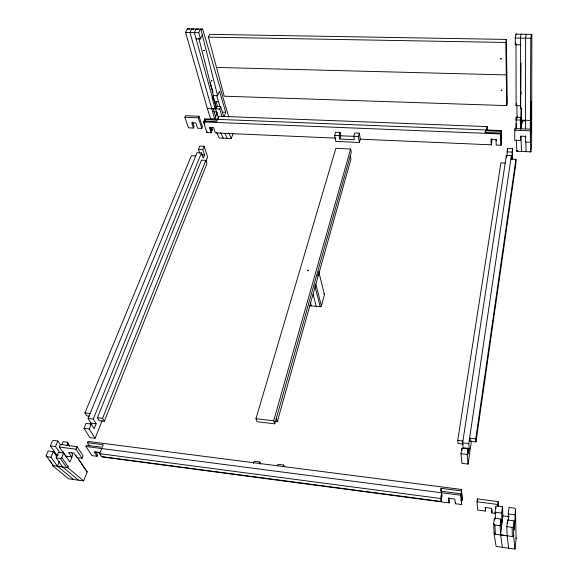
<?xml version="1.0" encoding="UTF-8"?>
<svg xmlns="http://www.w3.org/2000/svg" width="578" height="578" viewBox="0 0 578 578"><rect width="100%" height="100%" fill="white"/><g stroke="black" fill="none" stroke-linecap="round" stroke-linejoin="round"><path stroke-width="0.87" d="M530.286 129.017L530.814 38.285L531.384 34.369L531.854 34.391L531.637 145.418L530.785 151.855L516.855 151.234L516.356 139.811M520.597 140.57L520.554 136.162L525.51 136.357L525.532 142.007L530.474 142.217L530.705 129.176L514.788 128.554L514.695 140.324L520.597 140.57L520.807 136.263M530.705 129.176L530.474 142.217M530.293 120.455L521.11 120.116L521.089 108.252L520.597 108.238L521.06 63.11M501.393 528.263L500.96 519.102L494.385 518.213L493.713 523.632L494.111 534.021L496.134 546.434L514.976 549.1L516.118 538.631L515.446 509.485A1.496 1.344 12.2 0 0 514.261 508.127L509.008 507.433L508.25 513.986L508.488 520.691M514.976 549.1L513.676 536.731L513.56 526.334L514.174 520.879L507.556 519.99L506.783 526.645L507.137 535.828L508.676 548.211M514.174 520.879L514.406 530.04L515.446 509.485M502.39 547.323L500.613 534.925L500.158 525.742L500.96 519.102M500.49 522.107L502.101 522.331L501.682 513.112L502.47 506.574L497.246 505.887A1.481 1.344 9.6 0 0 495.794 506.899L495.129 512.238L495.505 518.943M502.47 506.574L502.874 515.851L500.606 534.845L507.13 535.748M497.831 506.169L498.099 501.603L477.414 498.901L477.016 501.762L477.717 510.042L485.361 511.06L485.737 508.214M495.823 513.452L491.82 512.917L492.181 510.063M516.855 151.234L516.949 150.591A0.932 0.643 -2.7 0 0 517.028 150.916M475.752 438.868L469.596 438.153L469.863 441.238L475.997 441.953L475.752 438.868L515.93 159.347L510.873 159.116M475.997 441.953L515.981 162.88L515.93 159.347M520.713 129.494L521.002 117.493L516.197 117.32L515.944 129.313M521.11 120.116L521.407 107.891M469.863 441.238L470.261 438.558M469.235 448.449L463.115 447.719L462.638 442.82L506.371 155.352L511.4 155.583L468.794 443.543L469.235 448.449L468.44 453.853L467.992 448.969L461.815 448.232L460.984 453.687L461.966 463.339L468.086 464.091L471.482 440.884M511.761 159.47L512.433 148.582L507.433 148.365L507 155.872M102.277 456.981L449.142 502.896L448.55 498.272L454.843 499.103L455.399 503.72L461.67 504.551L460.861 493.793L440.588 491.163L441.05 488.294L461.295 490.91L462.299 500.259L460.514 500.028M462.299 500.259L461.504 489.472L87.979 441.419L87.466 442.683L89.742 446.202M461.67 504.551L460.861 493.793M461.295 490.91L461.504 489.472M468.086 464.091L467.183 454.431L467.992 448.969M455.399 503.72L455.616 502.289M520.951 105.832L516.096 105.673L516.457 103.231M463.238 444.092L458.036 443.485L457.718 440.429L500.931 162.873L505.107 163.068M449.142 502.896L448.868 497.607M520.446 44.846L515.301 44.744L515.576 42.996M360.332 139.182L359.306 133.178L354.726 132.991L353.794 136.263L354.401 139.681L339.821 139.052L340.782 135.787L340.131 132.384L335.594 132.196L334.619 135.454L335.796 141.422L359.429 142.463L360.332 139.182L491.322 144.825L491.105 139.219L496.003 139.421L496.199 145.035L501.083 145.244L500.888 133.099L485.13 132.463L485.419 130.773L501.162 131.401L501.292 130.549L204.785 118.851L204.46 119.624L205.255 122.074M441.108 501.458L440.689 498.532L441.621 492.759L442.025 495.7L441.108 501.458L101.555 456.548L99.719 453.679L101.735 448.542M515.301 44.744L515.251 38.025L515.879 34.124L531.854 34.391M501.083 145.244L500.888 133.099M491.322 144.825L491.278 139.175M506.747 105.615L507.267 102.552L506.357 39.427L209.763 34.348L208.391 37.151L224.199 96.201L506.747 105.615L505.808 42.461L506.357 39.427M486.546 129.971L487.124 126.604L218.816 116.236L217.559 119.35M506.819 71.86L506.292 74.916L216.504 67.438M283.321 466.583L283.733 465.052L277.996 464.315L277.577 465.846M309.786 305.791L320.176 306.687A1.019 0.802 -14.4 0 0 321.382 305.957L324.439 294.693L318.81 271.891A1.04 0.795 -13.9 0 0 318.789 271.479M359.429 142.463L358.389 136.459L359.306 133.178M274.796 423.811L351.258 152.419L350.629 149.016L335.861 148.336L255.946 418.718L257.109 421.73L274.796 423.811L273.697 420.798L350.629 149.016M317.669 275.952L318.355 273.517M274.651 421.485L277.288 421.788L350.933 159.167L350.311 155.785M259.327 463.498L259.76 461.981L254.096 461.251L253.439 463.527M339.821 139.052L339.17 135.642L340.131 132.384M216.721 132.434L219.221 137.99L231.2 138.525L233.187 133.359M87.466 442.683L103.238 444.72L102.241 447.271L86.44 445.219L85.927 446.491L91.88 455.601L97.068 456.295L97.566 455.03L95.623 452.003M56.781 456.447L53.357 451.599L48.191 450.912L46.233 455.486A1.214 0.918 -35.8 0 0 46.832 456.649L53.349 465.68A1.199 0.91 -36.2 0 1 52.757 464.531L52.331 465.543L68.638 478.808L83.6 480.896L87.126 472.002A1.293 1.012 -36 0 0 86.519 470.882L79.063 459.857M104.351 421.275L206.931 163.682L205.826 160.381L201.455 160.157L97.422 417.713L99.214 420.647L104.351 421.275L102.581 418.342L97.422 417.713M102.581 418.342L205.826 160.381M199.713 153.156L198.427 149.355L199.771 146.089L204.113 146.292L202.784 149.565L204.561 154.882L203.239 158.17L201.447 152.859L197.076 152.65L88.08 418.436L93.26 419.072L96.165 423.782L94.178 428.71L91.252 424.014L86.057 423.371L84.02 428.341L89.944 437.625L95.095 438.283L102.133 420.697M205.624 161.898L207.632 156.876L204.113 146.292M224.185 116.243L225.767 112.284L219.452 91.223L217.595 95.71L213.434 95.572L212.516 97.776L212.097 97.761L215.189 108.845L207.365 108.556L185.603 32.469L187.265 28.9L202.625 29.16L228.845 117.103M71.477 452.466L72.792 454.402L71.759 456.916L68.681 452.408L73.861 453.094L76.91 457.603L82.076 458.296L83.095 455.767L77.033 446.671L60.387 444.496L59.317 447.025L65.603 456.093L72.033 456.938L69.967 461.981L63.732 452.971L58.537 452.285L56.174 457.899L62.583 466.945L78.594 480.195M90.349 424.787L91.013 423.147L88.08 418.436M217.335 112.688L214.727 119.097L189.981 32.541L191.629 28.972L193.919 29.023M95.095 438.283L89.229 428.992L91.252 424.014M93.26 419.072L201.447 152.859M221.938 116.221L219.734 109.011L220.709 106.619L216.584 106.468L215.601 108.859L218.571 118.461M204.46 119.624L217.241 120.137L216.613 121.698L203.817 121.185L203.492 121.965L206.938 132.579L211.151 132.759L211.469 131.979L210.024 127.449M210.421 130.346L212.104 130.418L212.415 129.638L211.692 127.377M206.938 132.579L207.256 131.798M83.6 480.896L67.734 467.645L68.153 466.627L61.817 457.574L63.732 452.971M215.189 108.845L216.172 106.453L212.906 95.825M82.076 458.296L75.993 449.214L77.033 446.671M193.464 128.056L191.694 122.789L195.884 122.962L197.64 128.229L201.816 128.403L202.459 126.857L198.991 116.257L185.531 115.737L184.859 117.276L188.471 127.846L193.464 128.056L194.114 126.51L192.604 122.001M66.318 457.697L66.918 456.259M89.352 416.182L86.779 415.871L84.937 412.916L191.354 155.735L195.725 155.952M59.382 461.396L57.388 466.164L62.525 466.865M62.792 453.224L63.443 451.656M66.795 445.624L67.742 443.355A1.351 1.026 -34.6 0 0 67.127 442.213L63.002 441.679L61.665 444.843M212.097 97.761L212.639 96.475M201.816 128.403L198.333 117.804L198.991 116.257M56.117 456.331L56.716 454.893L50.351 445.862L52.287 441.346A1.351 1.019 -34.8 0 1 53.74 440.479L57.851 441.014L60.257 444.504M73.608 479.502L57.446 466.244L50.98 457.205L53.357 451.599M59.866 452.798L55.502 446.541L57.851 441.014M196.101 38.842L200.472 38.921L202.286 34.897M200.472 38.921L198.76 32.686L200.385 29.11L202.625 29.16M185.603 32.469L198.76 32.686M515.251 38.025L530.814 38.285M208.391 37.151L505.808 42.461M187.265 28.9L189.577 28.951M198.268 29.088L196 29.037L194.36 32.614L212.516 97.776M214.424 101.576L218.527 101.721M215.601 108.859L219.734 109.011M515.814 119.921L520.626 120.101M525.366 120.983L522.209 120.867L521.103 128.605L521.002 117.493M213.571 111.829L216.815 111.944M222.508 112.161L225.767 112.284M520.265 123.374L521.84 123.432L521.811 120.014M184.859 117.276L198.333 117.804M514.536 130.216L530.481 130.845M218 119.227L210.652 118.938L207.365 108.556M203.492 121.965L500.75 133.952M515.879 34.124L516.436 34.153M334.619 135.454L339.17 135.642M353.794 136.263L358.389 136.459M340.782 135.787L353.613 136.336M335.861 138.128L215.377 132.94L213.708 127.651L209.46 127.478L211.151 132.759M521.558 34.232L521.031 34.21L520.424 38.112L520.597 108.238M506.906 151.848L511.913 152.072M526.702 34.312L526.204 34.29L525.612 38.199L525.489 128.829M198.427 149.355L202.784 149.565M201.96 154.76L204.561 154.882M457.718 440.429L462.942 441.043M462.638 442.82L468.794 443.543M255.946 418.718L273.697 420.798M460.984 453.687L467.183 454.431M84.937 412.916L90.089 413.537M91.013 423.147L96.165 423.782M84.02 428.341L89.229 428.992M85.927 446.491L460.652 495.238M59.317 447.025L75.993 449.214M477.016 501.762L497.745 504.486M50.351 445.862L55.502 446.541M95.97 452.169L98.563 452.509M99.719 453.679L440.689 498.532M495.129 512.238L501.682 513.112M508.25 513.986L514.846 514.861M56.716 454.893L58.414 455.124M502.874 515.851L509.319 516.71M46.832 456.649L50.98 457.205M56.174 457.899L60.343 458.462A1.214 0.925 -35.6 0 0 61.817 457.574M493.713 523.632A1.329 1.221 11.3 0 0 494.876 525.019L500.158 525.742M506.783 526.645L512.094 527.367A1.344 1.221 14.1 0 0 513.56 526.334M52.331 465.543L67.734 467.645M494.111 534.021L513.676 536.731M46.233 455.486L47.743 457.574M49.744 460.355L51.753 463.137M60.343 458.462L66.701 467.508A1.199 0.925 -36 0 0 68.153 466.627M67.127 442.213L69.613 445.891M67.742 443.355L69.728 446.295M75.696 455.103L87.126 472.002M97.068 456.295L94.149 451.765L99.387 452.451L100.832 454.713M220.731 132.608L223.202 138.171M225.102 133.576L227.197 138.344M228.78 132.954L231.2 138.525M259.76 461.981L260.642 464.156M283.733 465.052L284.275 466.511M276.212 418.79L277.288 421.788M203.817 121.185L204.872 124.451M204.785 118.851L205.573 121.301M211.136 127.398L212.104 130.418M213.21 108.715L215.702 116.713M216.136 101.62L217.603 106.424M210.103 82.531L213.007 92.01M212.914 96.671L216.396 107.978M220.709 106.619L223.621 116.229M216.786 95.991L219.987 106.525M310.422 302.439L311.347 305.921M313.066 294.144L316.245 306.347M314.822 285.749L320.176 306.687M315.841 284.138L321.382 305.957M198.81 38.293L213.434 95.572M200.826 29.117L217.595 95.71M441.05 488.294L441.527 491.697M461.815 448.232L462.053 450.674M477.414 498.901L477.616 501.393M485.361 511.06L485.101 507.455L491.531 508.308L491.82 512.917M494.876 525.019L495.411 534.202A1.308 1.207 12.7 0 1 494.262 532.829M494.385 518.213L494.486 519.882M495.794 506.899L495.895 508.662M498.099 501.603L498.359 506.682M485.419 130.773L485.498 132.507M487.124 126.604L487.276 130.151M491.618 139.081L491.741 142.282L491.791 139.038M520.93 136.487L521.493 151.443M507.556 519.99L507.679 523.321M496.17 139.377L496.227 140.981M525.64 135.794L525.691 137.557M525.828 141.957L526.132 151.646M501.292 130.549L501.487 142.701L501.162 131.401M512.094 527.367L512.368 536.55A1.322 1.207 15.5 0 0 513.813 535.531M530.308 132.463L530.785 151.855M506.371 155.352L506.429 157.765M507.433 148.365L507.477 150.092M511.4 155.583L511.472 159.607M512.433 148.582L512.614 158.943M517.433 116.034L517.455 117.833M516.884 105.283L517.043 117.861M516.197 117.32L516.233 119.877M516.284 123.295L516.349 128.417M520.988 91.844L521.009 94.431M516.002 43.942L516.096 105.673M323.926 293.87A1.012 0.788 -14 0 1 324.439 294.693M517.787 151.277A0.932 0.643 -2.7 0 1 517.158 151.06M531.457 145.642A0.824 0.564 -2.2 0 1 531.55 146.061M530.871 151.205A1.055 0.73 -2.2 0 1 529.853 151.812M515.894 537.916A1.423 1.3 16.3 0 1 516.118 538.631M530.655 106.453L530.633 128.973L531.334 123.793L531.37 101.258L530.655 106.453M501.148 90.255C501.979 91.721 502.434 89.106 501.148 90.255M307.503 270.388C308.291 271.87 308.912 269.052 307.503 270.388M500.534 58.689C501.205 60.293 501.986 57.59 500.534 58.689M203.666 50.365L204.511 50.77L203.666 50.365M211.505 80.71L212.018 80.956L211.505 80.71"/></g></svg>
